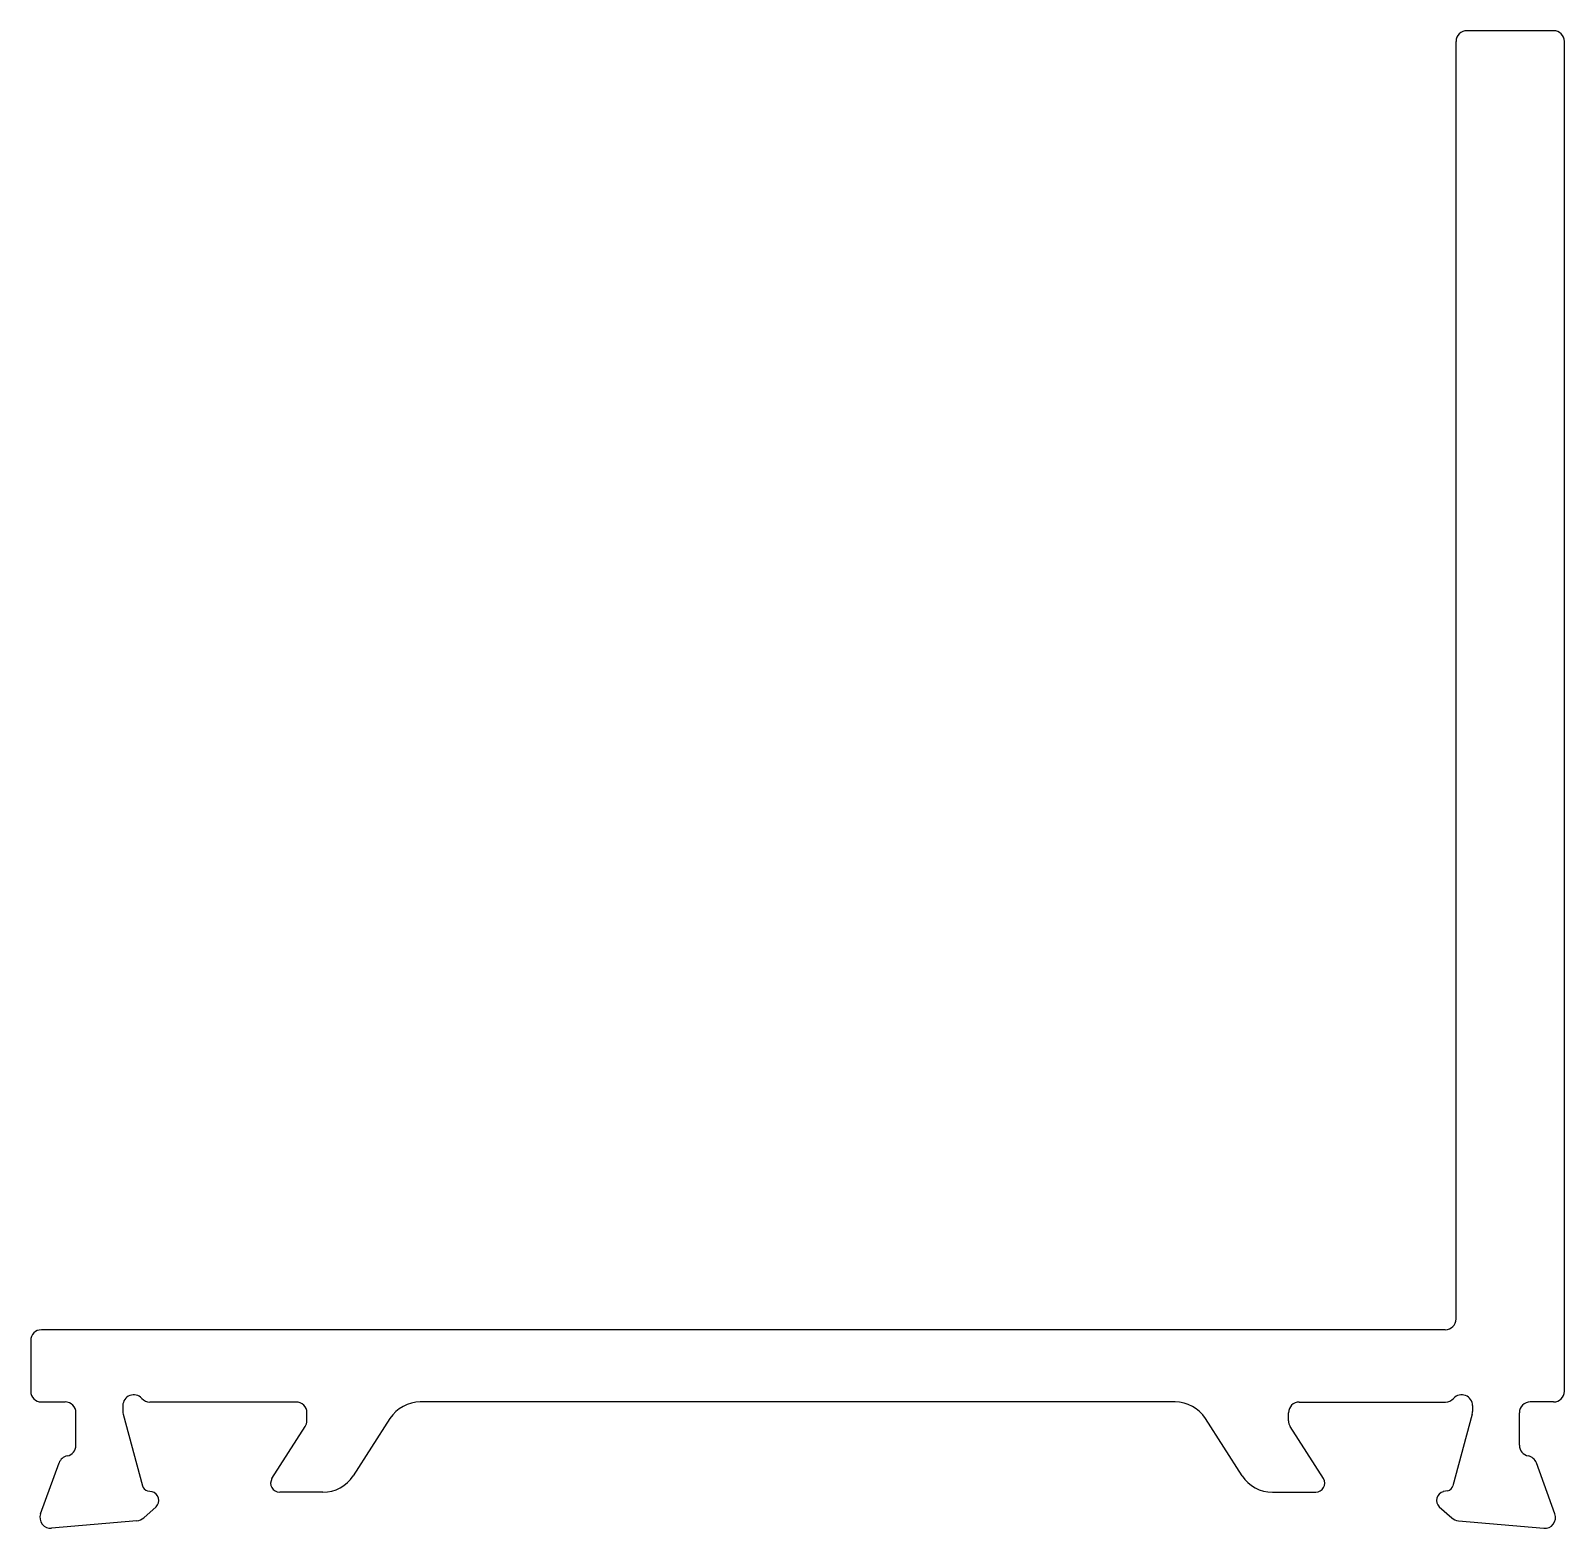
# Model space of a CAD drawing. Extents: x 1795.3 to 1837.8, y 1325.8 to 1367.3.
import ezdxf

# ---------------------------------------------------------------- set-up
doc = ezdxf.new("R2010")
doc.units = 0
doc.layers.get('0').update_dxf_attribs({"linetype": 'CONTINUOUS'})

msp = doc.modelspace()

# ---------------------------------------------------------------- linework, layer by layer
for p, q in [((1834.805, 1331.572), (1834.805, 1366.972)), ((1837.505, 1367.272), (1835.105, 1367.272)), ((1837.805, 1329.572), (1837.805, 1366.972)), ((1834.505, 1331.272), (1795.6, 1331.272)), ((1795.3, 1330.972), (1795.3, 1329.572)), ((1795.6, 1329.272), (1796.255, 1329.272)), ((1797.855, 1329.171), (1797.855, 1329.01)), ((1802.655, 1329.271), (1798.602, 1329.271)), ((1827.016, 1329.272), (1806.099, 1329.272)), ((1830.46, 1329.271), (1834.513, 1329.271)), ((1835.26, 1329.171), (1835.26, 1329.01)), ((1837.505, 1329.272), (1836.86, 1329.272)), ((1796.555, 1328.071), (1796.555, 1328.972)), ((1797.865, 1328.933), (1798.396, 1326.951)), ((1802.955, 1328.75), (1802.955, 1328.971)), ((1805.258, 1328.813), (1804.239, 1327.23)), ((1828.876, 1327.23), (1827.857, 1328.813)), ((1830.16, 1328.75), (1830.16, 1328.971)), ((1835.25, 1328.933), (1834.719, 1326.951)), ((1836.56, 1328.071), (1836.56, 1328.972)), ((1801.987, 1327.151), (1802.911, 1328.594)), ((1831.128, 1327.151), (1830.204, 1328.594)), ((1795.573, 1326.174), (1796.086, 1327.584)), ((1837.542, 1326.174), (1837.029, 1327.584)), ((1798.537, 1326.809), (1798.666, 1326.787)), ((1803.398, 1326.771), (1802.201, 1326.771)), ((1829.717, 1326.771), (1830.914, 1326.771)), ((1834.578, 1326.809), (1834.45, 1326.787)), ((1798.778, 1326.368), (1798.432, 1326.066)), ((1834.337, 1326.368), (1834.683, 1326.066)), ((1798.246, 1325.979), (1795.881, 1325.772)), ((1834.869, 1325.979), (1837.234, 1325.772))]:
    msp.add_line(p, q)
for centre, radius, start, end in [((1835.105, 1366.972), 0.3, 90, 180), ((1837.505, 1366.972), 0.3, 0, 90), ((1795.6, 1330.972), 0.3, 90, 180), ((1834.505, 1331.572), 0.3, 270, 0), ((1795.6, 1329.572), 0.3, 180, 270), ((1837.505, 1329.572), 0.3, 270, 0), ((1796.255, 1328.972), 0.3, 0, 90), ((1798.155, 1329.171), 0.3, 41.8103, 180), ((1798.602, 1329.571), 0.3, 221.8103, 270), ((1802.655, 1328.971), 0.3, 360, 90), ((1806.099, 1328.272), 1, 90, 147.2399), ((1827.016, 1328.272), 1, 32.7601, 90), ((1830.46, 1328.971), 0.3, 90, 180), ((1834.513, 1329.571), 0.3, 270, 318.1897), ((1834.96, 1329.171), 0.3, 0, 138.1897), ((1836.86, 1328.972), 0.3, 90, 180), ((1798.155, 1329.01), 0.3, 180, 195), ((1802.655, 1328.75), 0.3, 328.6045, 0), ((1830.46, 1328.75), 0.3, 180, 211.3955), ((1834.96, 1329.01), 0.3, 345, 360), ((1796.255, 1328.071), 0.3, 280.9043, 0), ((1836.86, 1328.071), 0.3, 180, 259.0957), ((1796.368, 1327.482), 0.3, 100.9043, 160), ((1836.747, 1327.482), 0.3, 20, 79.0957), ((1802.201, 1327.021), 0.25, 148.6045, 270), ((1803.398, 1327.771), 1, 270, 327.2399), ((1829.717, 1327.771), 1, 212.7601, 270), ((1830.914, 1327.021), 0.25, 270, 31.3955), ((1798.589, 1327.003), 0.2, 195, 255), ((1798.601, 1326.545), 0.25, 315, 75), ((1834.514, 1326.545), 0.25, 105, 225), ((1834.526, 1327.003), 0.2, 285, 345), ((1795.855, 1326.071), 0.3, 160, 275), ((1837.26, 1326.071), 0.3, 265, 20), ((1798.22, 1326.278), 0.3, 275, 315), ((1834.895, 1326.278), 0.3, 225, 265)]:
    msp.add_arc(centre, radius, start, end)

doc.saveas('drawing.dxf')
